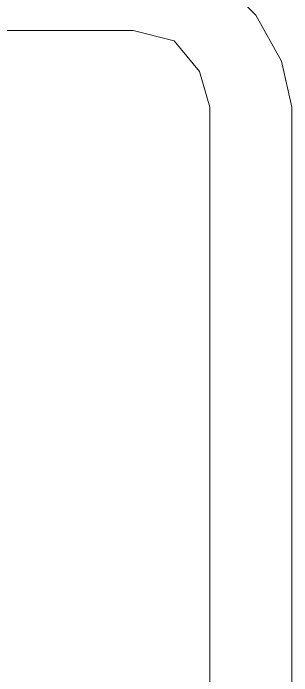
# Model space of a CAD drawing. Extents: x 2504 to 2659, y 706 to 763.
# Drawn here: x 2597.989 to 2599.037, y 758.699 to 761.196 of the extents above; entities that cross this region are included whole.
import ezdxf

# ---------------------------------------------------------------- set-up
doc = ezdxf.new("R2010")
doc.units = 0
doc.header["$MEASUREMENT"] = 0
doc.layers.add('HANBO', color=7, linetype='CONTINUOUS', lineweight=9)

# ---------------------------------------------------------------- blocks, each defined once
blk = doc.blocks.new('ea')
at = {"layer": 'HANBO', "lineweight": 0}
for points in [[(57.782, 80.0381), (57.7491, 80.1863), (57.6668, 80.3345), (57.568, 80.4333), (57.4197, 80.5157), (57.2716, 80.5321)], [(57.2716, 80.2851), (54.291, 80.2851)], [(57.5186, 80.0381), (57.4856, 80.1534), (57.4033, 80.2521), (57.2716, 80.2851)], [(57.5186, 77.0411), (57.5186, 80.0381)], [(57.782, 77.0411), (57.782, 80.0381)]]:
    blk.add_lwpolyline(points, dxfattribs=at)

msp = doc.modelspace()

# ---------------------------------------------------------------- block references
at = {"layer": 'HANBO', "color": 3, "xscale": 1.170012581337759, "yscale": 1.170012581337759, "zscale": 1.170012581337759}
msp.add_blockref('ea', (2531.4315, 667.1962), dxfattribs=at)

doc.saveas('drawing.dxf')
